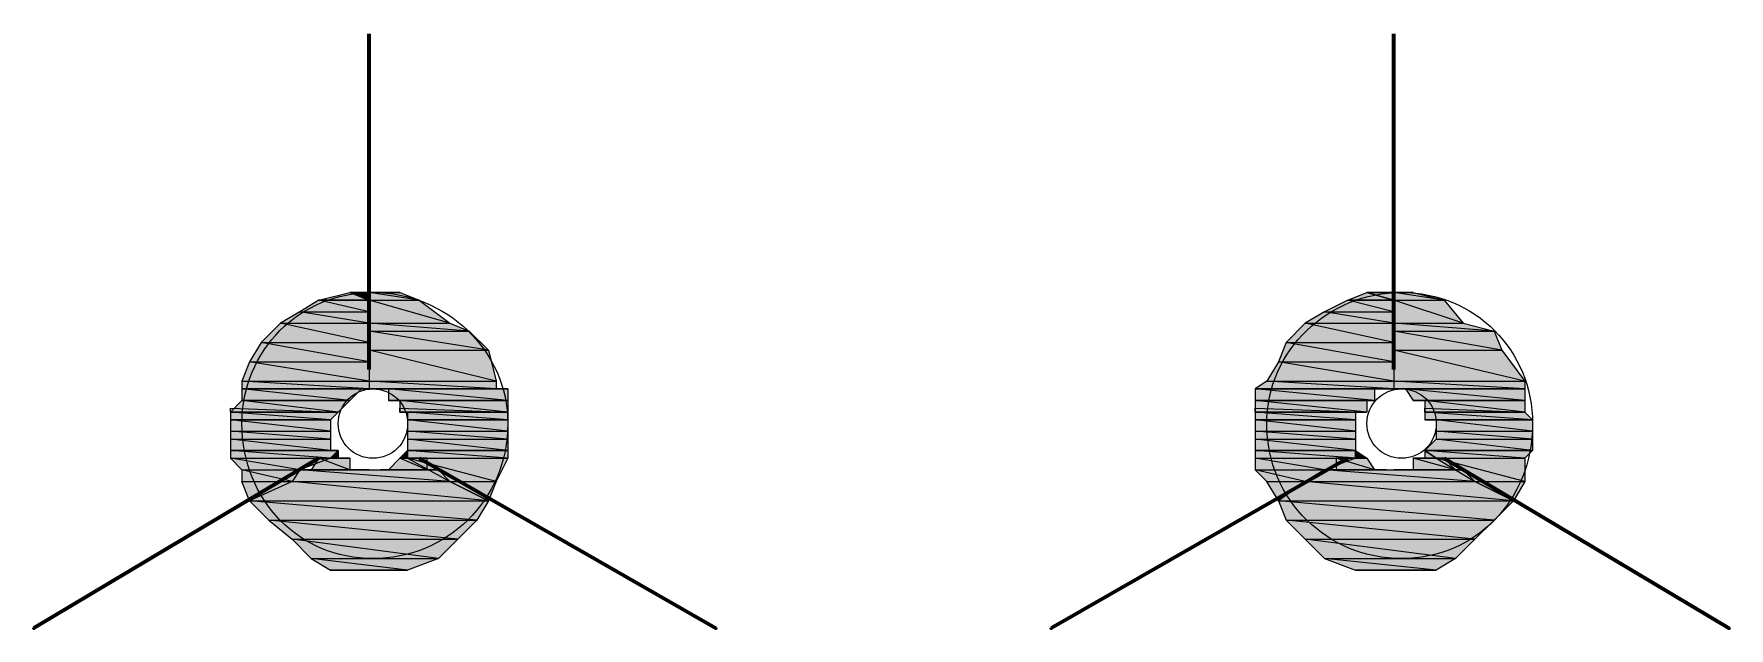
# Model space of a CAD drawing. Header units: millimetres. Extents: x 53 to 176, y -29 to 32.
# Drawn here: x 118.202 to 118.817, y -7.619 to -7.403 of the extents above; entities that cross this region are included whole.
import ezdxf

# ---------------------------------------------------------------- set-up
doc = ezdxf.new("R2010")
doc.units = ezdxf.units.MM
doc.layers.add('15 - Quadro de medição', color=6, linetype='Continuous')

msp = doc.modelspace()

# ---------------------------------------------------------------- hatches: boundary and pattern name
at = {"layer": '15 - Quadro de medição', "true_color": 0x000007}
for points in [[(118.32377, -7.49981), (118.30561, -7.49981), (118.31679, -7.49702)], [(118.69531, -7.49981), (118.67855, -7.49981), (118.68553, -7.49702)], [(118.3126, -7.55708), (118.3098, -7.55708), (118.3126, -7.55429)], [(118.33774, -7.55708), (118.33495, -7.55708), (118.33774, -7.55429)], [(118.68553, -7.55708), (118.68134, -7.55708), (118.68134, -7.55429)], [(118.28047, -7.57244), (118.27768, -7.56546), (118.29584, -7.56546)], [(118.36707, -7.57244), (118.3531, -7.56546), (118.36987, -7.56546)], [(118.65341, -7.57244), (118.64922, -7.56546), (118.66318, -7.56546)], [(118.73861, -7.57244), (118.72464, -7.56546), (118.7428, -7.56546)]]:
    msp.add_hatch(color=7, dxfattribs=at).paths.add_polyline_path(points)
h = msp.add_hatch(color=7, dxfattribs=at)
h.paths.add_polyline_path([(118.31679, -7.49702), (118.32377, -7.49702)])
h.paths.add_polyline_path([(118.31679, -7.49702), (118.32377, -7.49702), (118.32377, -7.49981)])
h = msp.add_hatch(color=7, dxfattribs=at)
h.paths.add_polyline_path([(118.32377, -7.49981), (118.34193, -7.49981), (118.32377, -7.49702)])
h.paths.add_polyline_path([(118.34193, -7.49981), (118.32377, -7.49702), (118.33495, -7.49702)])
h = msp.add_hatch(color=7, dxfattribs=at)
h.paths.add_polyline_path([(118.68553, -7.49702), (118.69531, -7.49702)])
h.paths.add_polyline_path([(118.68553, -7.49702), (118.69531, -7.49702), (118.69531, -7.49981)])
h = msp.add_hatch(color=7, dxfattribs=at)
h.paths.add_polyline_path([(118.69531, -7.49981), (118.71347, -7.49981), (118.69531, -7.49702)])
h.paths.add_polyline_path([(118.71347, -7.49981), (118.69531, -7.49702), (118.70229, -7.49702)])
h.paths.add_polyline_path([(118.69531, -7.49702), (118.70229, -7.49702)])
h = msp.add_hatch(color=7, dxfattribs=at)
h.paths.add_polyline_path([(118.29863, -7.504), (118.32377, -7.504), (118.30561, -7.49981)])
h.paths.add_polyline_path([(118.32377, -7.504), (118.30561, -7.49981), (118.32377, -7.49981)])
h = msp.add_hatch(color=7, dxfattribs=at)
h.paths.add_polyline_path([(118.32377, -7.50819), (118.3531, -7.50819), (118.32377, -7.49981)])
h.paths.add_polyline_path([(118.3531, -7.50819), (118.32377, -7.49981), (118.34193, -7.49981)])
h = msp.add_hatch(color=7, dxfattribs=at)
h.paths.add_polyline_path([(118.67017, -7.504), (118.69531, -7.504), (118.67855, -7.49981)])
h.paths.add_polyline_path([(118.69531, -7.504), (118.67855, -7.49981), (118.69531, -7.49981)])
h = msp.add_hatch(color=7, dxfattribs=at)
h.paths.add_polyline_path([(118.69531, -7.50819), (118.72045, -7.50819), (118.69531, -7.49981)])
h.paths.add_polyline_path([(118.72045, -7.50819), (118.69531, -7.49981), (118.71347, -7.49981)])
h = msp.add_hatch(color=7, dxfattribs=at)
h.paths.add_polyline_path([(118.28466, -7.51518), (118.32377, -7.51518), (118.29165, -7.50819)])
h.paths.add_polyline_path([(118.32377, -7.51518), (118.29165, -7.50819), (118.32377, -7.50819)])
h = msp.add_hatch(color=7, dxfattribs=at)
h.paths.add_polyline_path([(118.29165, -7.50819), (118.32377, -7.50819), (118.29863, -7.504)])
h.paths.add_polyline_path([(118.32377, -7.50819), (118.29863, -7.504), (118.32377, -7.504)])
h = msp.add_hatch(color=7, dxfattribs=at)
h.paths.add_polyline_path([(118.32377, -7.51099), (118.36009, -7.51099), (118.32377, -7.50819)])
h.paths.add_polyline_path([(118.36009, -7.51099), (118.32377, -7.50819), (118.3531, -7.50819)])
h = msp.add_hatch(color=7, dxfattribs=at)
h.paths.add_polyline_path([(118.6562, -7.51518), (118.69531, -7.51518), (118.66318, -7.50819)])
h.paths.add_polyline_path([(118.69531, -7.51518), (118.66318, -7.50819), (118.69531, -7.50819)])
h = msp.add_hatch(color=7, dxfattribs=at)
h.paths.add_polyline_path([(118.66318, -7.50819), (118.69531, -7.50819), (118.67017, -7.504)])
h.paths.add_polyline_path([(118.69531, -7.50819), (118.67017, -7.504), (118.69531, -7.504)])
h = msp.add_hatch(color=7, dxfattribs=at)
h.paths.add_polyline_path([(118.69531, -7.51099), (118.73163, -7.51099), (118.69531, -7.50819)])
h.paths.add_polyline_path([(118.73163, -7.51099), (118.69531, -7.50819), (118.72045, -7.50819)])
h = msp.add_hatch(color=7, dxfattribs=at)
h.paths.add_polyline_path([(118.28047, -7.52216), (118.32377, -7.52216), (118.28466, -7.51518)])
h.paths.add_polyline_path([(118.32377, -7.52216), (118.28466, -7.51518), (118.32377, -7.51518)])
h = msp.add_hatch(color=7, dxfattribs=at)
h.paths.add_polyline_path([(118.32377, -7.51797), (118.36707, -7.51797), (118.32377, -7.51099)])
h.paths.add_polyline_path([(118.36707, -7.51797), (118.32377, -7.51099), (118.36009, -7.51099)])
h = msp.add_hatch(color=7, dxfattribs=at)
h.paths.add_polyline_path([(118.65341, -7.52216), (118.69531, -7.52216), (118.6562, -7.51518)])
h.paths.add_polyline_path([(118.69531, -7.52216), (118.6562, -7.51518), (118.69531, -7.51518)])
h = msp.add_hatch(color=7, dxfattribs=at)
h.paths.add_polyline_path([(118.69531, -7.51797), (118.73442, -7.51797), (118.69531, -7.51099)])
h.paths.add_polyline_path([(118.73442, -7.51797), (118.69531, -7.51099), (118.73163, -7.51099)])
h = msp.add_hatch(color=7, dxfattribs=at)
h.paths.add_polyline_path([(118.27768, -7.52914), (118.32377, -7.52914), (118.28047, -7.52216)])
h.paths.add_polyline_path([(118.32377, -7.52914), (118.28047, -7.52216), (118.32377, -7.52216)])
h = msp.add_hatch(color=7, dxfattribs=at)
h.paths.add_polyline_path([(118.32377, -7.52914), (118.36987, -7.52914), (118.32377, -7.51797)])
h.paths.add_polyline_path([(118.36987, -7.52914), (118.32377, -7.51797), (118.36707, -7.51797)])
h = msp.add_hatch(color=7, dxfattribs=at)
h.paths.add_polyline_path([(118.64922, -7.52914), (118.69531, -7.52914), (118.65341, -7.52216)])
h.paths.add_polyline_path([(118.69531, -7.52914), (118.65341, -7.52216), (118.69531, -7.52216)])
h = msp.add_hatch(color=7, dxfattribs=at)
h.paths.add_polyline_path([(118.69531, -7.52914), (118.7428, -7.52914), (118.69531, -7.51797)])
h.paths.add_polyline_path([(118.7428, -7.52914), (118.69531, -7.51797), (118.73442, -7.51797)])
h = msp.add_hatch(color=7, dxfattribs=at)
h.paths.add_polyline_path([(118.27768, -7.53194), (118.32377, -7.53194), (118.27768, -7.52914)])
h.paths.add_polyline_path([(118.32377, -7.53194), (118.27768, -7.52914), (118.32377, -7.52914)])
h = msp.add_hatch(color=7, dxfattribs=at)
h.paths.add_polyline_path([(118.27768, -7.53613), (118.31679, -7.53613), (118.27768, -7.53194)])
h.paths.add_polyline_path([(118.31679, -7.53613), (118.27768, -7.53194), (118.32098, -7.53194)])
h = msp.add_hatch(color=7, dxfattribs=at)
h.paths.add_polyline_path([(118.32377, -7.53194), (118.36987, -7.53194), (118.32377, -7.52914)])
h.paths.add_polyline_path([(118.36987, -7.53194), (118.32377, -7.52914), (118.36987, -7.52914)])
h = msp.add_hatch(color=7, dxfattribs=at)
h.paths.add_polyline_path([(118.32377, -7.53194), (118.36987, -7.53194)])
h.paths.add_polyline_path([(118.32377, -7.53194), (118.36987, -7.53194), (118.32796, -7.53194)])
h = msp.add_hatch(color=7, dxfattribs=at)
h.paths.add_polyline_path([(118.33076, -7.53613), (118.37406, -7.53613), (118.33076, -7.53194)])
h.paths.add_polyline_path([(118.37406, -7.53613), (118.33076, -7.53194), (118.37406, -7.53194)])
h = msp.add_hatch(color=7, dxfattribs=at)
h.paths.add_polyline_path([(118.64503, -7.53194), (118.69531, -7.53194), (118.64922, -7.52914)])
h.paths.add_polyline_path([(118.69531, -7.53194), (118.64922, -7.52914), (118.69531, -7.52914)])
h = msp.add_hatch(color=7, dxfattribs=at)
h.paths.add_polyline_path([(118.64503, -7.53613), (118.68833, -7.53613), (118.64503, -7.53194)])
h.paths.add_polyline_path([(118.68833, -7.53613), (118.64503, -7.53194), (118.68833, -7.53194)])
h = msp.add_hatch(color=7, dxfattribs=at)
h.paths.add_polyline_path([(118.69531, -7.53194), (118.7428, -7.53194), (118.69531, -7.52914)])
h.paths.add_polyline_path([(118.7428, -7.53194), (118.69531, -7.52914), (118.7428, -7.52914)])
h = msp.add_hatch(color=7, dxfattribs=at)
h.paths.add_polyline_path([(118.69531, -7.53194), (118.7428, -7.53194)])
h.paths.add_polyline_path([(118.69531, -7.53194), (118.7428, -7.53194), (118.6995, -7.53194)])
h = msp.add_hatch(color=7, dxfattribs=at)
h.paths.add_polyline_path([(118.70229, -7.53613), (118.7428, -7.53613), (118.6995, -7.53194)])
h.paths.add_polyline_path([(118.7428, -7.53613), (118.6995, -7.53194), (118.7428, -7.53194)])
h = msp.add_hatch(color=7, dxfattribs=at)
h.paths.add_polyline_path([(118.27349, -7.54032), (118.3126, -7.54032), (118.27768, -7.53613)])
h.paths.add_polyline_path([(118.3126, -7.54032), (118.27768, -7.53613), (118.31679, -7.53613)])
h = msp.add_hatch(color=7, dxfattribs=at)
h.paths.add_polyline_path([(118.3126, -7.54032), (118.27349, -7.54032), (118.27349, -7.53892)])
h.paths.add_polyline_path([(118.27349, -7.54032), (118.27349, -7.53892), (118.3126, -7.54032)])
h.paths.add_polyline_path([(118.27349, -7.54032), (118.3126, -7.54032)])
h.paths.add_polyline_path([(118.3126, -7.54032), (118.27349, -7.54032), (118.27349, -7.53892)])
h = msp.add_hatch(color=7, dxfattribs=at)
h.paths.add_polyline_path([(118.27349, -7.54311), (118.3098, -7.54311), (118.27349, -7.54032)])
h.paths.add_polyline_path([(118.3098, -7.54311), (118.27349, -7.54032), (118.3126, -7.54032)])
h = msp.add_hatch(color=7, dxfattribs=at)
h.paths.add_polyline_path([(118.33076, -7.53613), (118.37406, -7.53613)])
h.paths.add_polyline_path([(118.33076, -7.53613), (118.37406, -7.53613), (118.33495, -7.53613)])
h = msp.add_hatch(color=7, dxfattribs=at)
h.paths.add_polyline_path([(118.33495, -7.54032), (118.37406, -7.54032), (118.33495, -7.53613)])
h.paths.add_polyline_path([(118.37406, -7.54032), (118.33495, -7.53613), (118.37406, -7.53613)])
h = msp.add_hatch(color=7, dxfattribs=at)
h.paths.add_polyline_path([(118.33495, -7.54032), (118.33495, -7.53892), (118.37406, -7.54032)])
h.paths.add_polyline_path([(118.33495, -7.54032), (118.37406, -7.54032), (118.33774, -7.54032)])
h = msp.add_hatch(color=7, dxfattribs=at)
h.paths.add_polyline_path([(118.33774, -7.54311), (118.37406, -7.54311), (118.33774, -7.54032)])
h.paths.add_polyline_path([(118.37406, -7.54311), (118.33774, -7.54032), (118.37406, -7.54032)])
h = msp.add_hatch(color=7, dxfattribs=at)
h.paths.add_polyline_path([(118.64503, -7.54032), (118.68553, -7.54032), (118.64503, -7.53613)])
h.paths.add_polyline_path([(118.68553, -7.54032), (118.64503, -7.53613), (118.68553, -7.53613)])
h = msp.add_hatch(color=7, dxfattribs=at)
h.paths.add_polyline_path([(118.64503, -7.54032), (118.68134, -7.54032)])
h.paths.add_polyline_path([(118.68134, -7.54032), (118.64503, -7.54032), (118.68553, -7.54032)])
h.paths.add_polyline_path([(118.64503, -7.54032), (118.68553, -7.54032)])
h.paths.add_polyline_path([(118.68553, -7.54032), (118.64503, -7.54032), (118.64503, -7.53892)])
h = msp.add_hatch(color=7, dxfattribs=at)
h.paths.add_polyline_path([(118.64503, -7.54311), (118.68134, -7.54311), (118.64503, -7.54032)])
h.paths.add_polyline_path([(118.68134, -7.54311), (118.64503, -7.54032), (118.68134, -7.54032)])
h = msp.add_hatch(color=7, dxfattribs=at)
h.paths.add_polyline_path([(118.70229, -7.53613), (118.7428, -7.53613)])
h.paths.add_polyline_path([(118.70229, -7.53613), (118.7428, -7.53613), (118.70648, -7.53613)])
h = msp.add_hatch(color=7, dxfattribs=at)
h.paths.add_polyline_path([(118.70648, -7.54032), (118.7428, -7.54032), (118.70648, -7.53613)])
h.paths.add_polyline_path([(118.7428, -7.54032), (118.70648, -7.53613), (118.7428, -7.53613)])
h = msp.add_hatch(color=7, dxfattribs=at)
h.paths.add_polyline_path([(118.7428, -7.54032), (118.70648, -7.54032), (118.70648, -7.53892)])
h.paths.add_polyline_path([(118.70648, -7.54032), (118.70648, -7.53892), (118.7428, -7.54032)])
h = msp.add_hatch(color=7, dxfattribs=at)
h.paths.add_polyline_path([(118.70648, -7.54311), (118.74559, -7.54311), (118.70648, -7.54032)])
h.paths.add_polyline_path([(118.74559, -7.54311), (118.70648, -7.54032), (118.7428, -7.54032)])
h = msp.add_hatch(color=7, dxfattribs=at)
h.paths.add_polyline_path([(118.27349, -7.5473), (118.3098, -7.5473), (118.27349, -7.54311)])
h.paths.add_polyline_path([(118.3098, -7.5473), (118.27349, -7.54311), (118.3098, -7.54311)])
h = msp.add_hatch(color=7, dxfattribs=at)
h.paths.add_polyline_path([(118.33774, -7.5473), (118.37406, -7.5473), (118.33774, -7.54311)])
h.paths.add_polyline_path([(118.37406, -7.5473), (118.33774, -7.54311), (118.37406, -7.54311)])
h = msp.add_hatch(color=7, dxfattribs=at)
h.paths.add_polyline_path([(118.64503, -7.5473), (118.68134, -7.5473), (118.64503, -7.54311)])
h.paths.add_polyline_path([(118.68134, -7.5473), (118.64503, -7.54311), (118.68134, -7.54311)])
h = msp.add_hatch(color=7, dxfattribs=at)
h.paths.add_polyline_path([(118.70648, -7.54311), (118.74559, -7.54311)])
h.paths.add_polyline_path([(118.70648, -7.54311), (118.74559, -7.54311), (118.71067, -7.54311)])
h = msp.add_hatch(color=7, dxfattribs=at)
h.paths.add_polyline_path([(118.71067, -7.5473), (118.74559, -7.5473), (118.71067, -7.54311)])
h.paths.add_polyline_path([(118.74559, -7.5473), (118.71067, -7.54311), (118.74559, -7.54311)])
h = msp.add_hatch(color=7, dxfattribs=at)
h.paths.add_polyline_path([(118.27349, -7.5501), (118.3098, -7.5501), (118.27349, -7.5473)])
h.paths.add_polyline_path([(118.3098, -7.5501), (118.27349, -7.5473), (118.3098, -7.5473)])
h = msp.add_hatch(color=7, dxfattribs=at)
h.paths.add_polyline_path([(118.27349, -7.55429), (118.3098, -7.55429), (118.27349, -7.5501)])
h.paths.add_polyline_path([(118.3098, -7.55429), (118.27349, -7.5501), (118.3098, -7.5501)])
h = msp.add_hatch(color=7, dxfattribs=at)
h.paths.add_polyline_path([(118.33774, -7.5501), (118.37406, -7.5501), (118.33774, -7.5473)])
h.paths.add_polyline_path([(118.37406, -7.5501), (118.33774, -7.5473), (118.37406, -7.5473)])
h = msp.add_hatch(color=7, dxfattribs=at)
h.paths.add_polyline_path([(118.33774, -7.55429), (118.37406, -7.55429), (118.33774, -7.5501)])
h.paths.add_polyline_path([(118.37406, -7.55429), (118.33774, -7.5501), (118.37406, -7.5501)])
h = msp.add_hatch(color=7, dxfattribs=at)
h.paths.add_polyline_path([(118.64503, -7.5501), (118.68134, -7.5501), (118.64503, -7.5473)])
h.paths.add_polyline_path([(118.68134, -7.5501), (118.64503, -7.5473), (118.68134, -7.5473)])
h = msp.add_hatch(color=7, dxfattribs=at)
h.paths.add_polyline_path([(118.64503, -7.55429), (118.68134, -7.55429), (118.64503, -7.5501)])
h.paths.add_polyline_path([(118.68134, -7.55429), (118.64503, -7.5501), (118.68134, -7.5501)])
h = msp.add_hatch(color=7, dxfattribs=at)
h.paths.add_polyline_path([(118.70648, -7.55429), (118.74559, -7.55429), (118.71067, -7.5501)])
h.paths.add_polyline_path([(118.74559, -7.55429), (118.71067, -7.5501), (118.74559, -7.5501)])
h = msp.add_hatch(color=7, dxfattribs=at)
h.paths.add_polyline_path([(118.71067, -7.5501), (118.74559, -7.5501), (118.71067, -7.5473)])
h.paths.add_polyline_path([(118.74559, -7.5501), (118.71067, -7.5473), (118.74559, -7.5473)])
h = msp.add_hatch(color=7, dxfattribs=at)
h.paths.add_polyline_path([(118.27349, -7.55708), (118.3098, -7.55708), (118.27349, -7.55429)])
h.paths.add_polyline_path([(118.3098, -7.55708), (118.27349, -7.55429), (118.3126, -7.55429)])
h = msp.add_hatch(color=7, dxfattribs=at)
h.paths.add_polyline_path([(118.27768, -7.56127), (118.29863, -7.56127), (118.27349, -7.55708)])
h.paths.add_polyline_path([(118.29863, -7.56127), (118.27349, -7.55708), (118.3098, -7.55708)])
h = msp.add_hatch(color=7, dxfattribs=at)
h.paths.add_polyline_path([(118.30282, -7.56127), (118.31679, -7.56127), (118.30561, -7.55708)])
h.paths.add_polyline_path([(118.31679, -7.56127), (118.30561, -7.55708), (118.31679, -7.55708)])
h = msp.add_hatch(color=7, dxfattribs=at)
h.paths.add_polyline_path([(118.33076, -7.56127), (118.34472, -7.56127), (118.33495, -7.55708)])
h.paths.add_polyline_path([(118.34472, -7.56127), (118.33495, -7.55708), (118.34472, -7.55708)])
h = msp.add_hatch(color=7, dxfattribs=at)
h.paths.add_polyline_path([(118.33774, -7.55708), (118.37406, -7.55708), (118.33774, -7.55429)])
h.paths.add_polyline_path([(118.37406, -7.55708), (118.33774, -7.55429), (118.37406, -7.55429)])
h = msp.add_hatch(color=7, dxfattribs=at)
h.paths.add_polyline_path([(118.3531, -7.56546), (118.36987, -7.56546), (118.33774, -7.55708)])
h.paths.add_polyline_path([(118.36987, -7.56546), (118.33774, -7.55708), (118.37406, -7.55708)])
h = msp.add_hatch(color=7, dxfattribs=at)
h.paths.add_polyline_path([(118.64503, -7.55708), (118.68134, -7.55708), (118.64503, -7.55429)])
h.paths.add_polyline_path([(118.68134, -7.55708), (118.64503, -7.55429), (118.68134, -7.55429)])
h = msp.add_hatch(color=7, dxfattribs=at)
h.paths.add_polyline_path([(118.64503, -7.56127), (118.67017, -7.56127), (118.64503, -7.55708)])
h.paths.add_polyline_path([(118.67017, -7.56127), (118.64503, -7.55708), (118.68134, -7.55708)])
h = msp.add_hatch(color=7, dxfattribs=at)
h.paths.add_polyline_path([(118.67436, -7.56127), (118.68833, -7.56127), (118.67436, -7.55708)])
h.paths.add_polyline_path([(118.68833, -7.56127), (118.67436, -7.55708), (118.68553, -7.55708)])
h = msp.add_hatch(color=7, dxfattribs=at)
h.paths.add_polyline_path([(118.67855, -7.55708), (118.67715, -7.55708), (118.68553, -7.55708)])
h.paths.add_polyline_path([(118.67855, -7.55708), (118.68553, -7.55708), (118.67436, -7.55708)])
h = msp.add_hatch(color=7, dxfattribs=at)
h.paths.add_polyline_path([(118.68134, -7.55708), (118.68553, -7.55708)])
h.paths.add_polyline_path([(118.68134, -7.55708), (118.68553, -7.55708), (118.67855, -7.55708)])
h = msp.add_hatch(color=7, dxfattribs=at)
h.paths.add_polyline_path([(118.70229, -7.55708), (118.71347, -7.55708), (118.70648, -7.55708)])
h.paths.add_polyline_path([(118.71347, -7.55708), (118.70648, -7.55708), (118.71067, -7.55708)])
h.paths.add_polyline_path([(118.70648, -7.55708), (118.71067, -7.55708), (118.70648, -7.55429)])
h = msp.add_hatch(color=7, dxfattribs=at)
h.paths.add_polyline_path([(118.70229, -7.56127), (118.71766, -7.56127), (118.70229, -7.55708)])
h.paths.add_polyline_path([(118.71766, -7.56127), (118.70229, -7.55708), (118.71347, -7.55708)])
h = msp.add_hatch(color=7, dxfattribs=at)
h.paths.add_polyline_path([(118.71067, -7.55708), (118.7428, -7.55708), (118.70648, -7.55429)])
h.paths.add_polyline_path([(118.7428, -7.55708), (118.70648, -7.55429), (118.74559, -7.55429)])
h = msp.add_hatch(color=7, dxfattribs=at)
h.paths.add_polyline_path([(118.72464, -7.56546), (118.7428, -7.56546), (118.71067, -7.55708)])
h.paths.add_polyline_path([(118.7428, -7.56546), (118.71067, -7.55708), (118.7428, -7.55708)])
h = msp.add_hatch(color=7, dxfattribs=at)
h.paths.add_polyline_path([(118.27768, -7.56546), (118.29584, -7.56546), (118.27768, -7.56127)])
h.paths.add_polyline_path([(118.29584, -7.56546), (118.27768, -7.56127), (118.29863, -7.56127)])
h = msp.add_hatch(color=7, dxfattribs=at)
h.paths.add_polyline_path([(118.29584, -7.56546), (118.3531, -7.56546), (118.29863, -7.56127)])
h.paths.add_polyline_path([(118.3531, -7.56546), (118.29863, -7.56127), (118.34891, -7.56127)])
h = msp.add_hatch(color=7, dxfattribs=at)
h.paths.add_polyline_path([(118.64922, -7.56546), (118.66318, -7.56546), (118.64503, -7.56127)])
h.paths.add_polyline_path([(118.66318, -7.56546), (118.64503, -7.56127), (118.67017, -7.56127)])
h = msp.add_hatch(color=7, dxfattribs=at)
h.paths.add_polyline_path([(118.66318, -7.56546), (118.72464, -7.56546), (118.67017, -7.56127)])
h.paths.add_polyline_path([(118.72464, -7.56546), (118.67017, -7.56127), (118.72045, -7.56127)])
h = msp.add_hatch(color=7, dxfattribs=at)
h.paths.add_polyline_path([(118.70229, -7.56127), (118.71766, -7.56127)])
h.paths.add_polyline_path([(118.70229, -7.56127), (118.71766, -7.56127), (118.6995, -7.56127)])
h = msp.add_hatch(color=7, dxfattribs=at)
h.paths.add_polyline_path([(118.28047, -7.57244), (118.36707, -7.57244), (118.29584, -7.56546)])
h.paths.add_polyline_path([(118.36707, -7.57244), (118.29584, -7.56546), (118.3531, -7.56546)])
h = msp.add_hatch(color=7, dxfattribs=at)
h.paths.add_polyline_path([(118.65341, -7.57244), (118.73861, -7.57244), (118.66318, -7.56546)])
h.paths.add_polyline_path([(118.73861, -7.57244), (118.66318, -7.56546), (118.72464, -7.56546)])
h = msp.add_hatch(color=7, dxfattribs=at)
h.paths.add_polyline_path([(118.28746, -7.57943), (118.36288, -7.57943), (118.28047, -7.57244)])
h.paths.add_polyline_path([(118.36288, -7.57943), (118.28047, -7.57244), (118.36707, -7.57244)])
h = msp.add_hatch(color=7, dxfattribs=at)
h.paths.add_polyline_path([(118.6562, -7.57943), (118.73163, -7.57943), (118.65341, -7.57244)])
h.paths.add_polyline_path([(118.73163, -7.57943), (118.65341, -7.57244), (118.73861, -7.57244)])
h = msp.add_hatch(color=7, dxfattribs=at)
h.paths.add_polyline_path([(118.29584, -7.58641), (118.3559, -7.58641), (118.28746, -7.57943)])
h.paths.add_polyline_path([(118.3559, -7.58641), (118.28746, -7.57943), (118.36288, -7.57943)])
h = msp.add_hatch(color=7, dxfattribs=at)
h.paths.add_polyline_path([(118.66318, -7.58641), (118.72464, -7.58641), (118.6562, -7.57943)])
h.paths.add_polyline_path([(118.72464, -7.58641), (118.6562, -7.57943), (118.73163, -7.57943)])
h = msp.add_hatch(color=7, dxfattribs=at)
h.paths.add_polyline_path([(118.30282, -7.5934), (118.34891, -7.5934), (118.29584, -7.58641)])
h.paths.add_polyline_path([(118.34891, -7.5934), (118.29584, -7.58641), (118.3559, -7.58641)])
h = msp.add_hatch(color=7, dxfattribs=at)
h.paths.add_polyline_path([(118.67017, -7.5934), (118.71766, -7.5934), (118.66318, -7.58641)])
h.paths.add_polyline_path([(118.71766, -7.5934), (118.66318, -7.58641), (118.72464, -7.58641)])
h = msp.add_hatch(color=7, dxfattribs=at)
h.paths.add_polyline_path([(118.3098, -7.59759), (118.33774, -7.59759), (118.30282, -7.5934)])
h.paths.add_polyline_path([(118.33774, -7.59759), (118.30282, -7.5934), (118.34891, -7.5934)])
h = msp.add_hatch(color=7, dxfattribs=at)
h.paths.add_polyline_path([(118.68134, -7.59759), (118.71067, -7.59759), (118.67017, -7.5934)])
h.paths.add_polyline_path([(118.71067, -7.59759), (118.67017, -7.5934), (118.71766, -7.5934)])

# ---------------------------------------------------------------- linework, layer by layer
at = {"layer": '15 - Quadro de medição', "color": 7, "linetype": 'Continuous', "lineweight": 70, "true_color": 0x000007}
for points in [[(118.32377, -7.52495), (118.32377, -7.40344), (118.32377, -7.40344)], [(118.69531, -7.52495), (118.69531, -7.40344), (118.69531, -7.40344)], [(118.30561, -7.55708), (118.20225, -7.61854), (118.20225, -7.61854)], [(118.34193, -7.55708), (118.44948, -7.61854), (118.44948, -7.61854)], [(118.67855, -7.55708), (118.571, -7.61854), (118.571, -7.61854)], [(118.71347, -7.55708), (118.81683, -7.61854), (118.81683, -7.61854)]]:
    msp.add_lwpolyline(points, dxfattribs=at)
at = {"layer": '15 - Quadro de medição', "color": 7, "linetype": 'Continuous', "lineweight": -2, "true_color": 0x000007}
for points in [[(118.32377, -7.49981), (118.30561, -7.49981), (118.31679, -7.49702)], [(118.31679, -7.49702), (118.31679, -7.49702), (118.32377, -7.49702)], [(118.31679, -7.49702), (118.32377, -7.49702), (118.32377, -7.49981)], [(118.32377, -7.49981), (118.34193, -7.49981), (118.32377, -7.49702)], [(118.34193, -7.49981), (118.32377, -7.49702), (118.33495, -7.49702)], [(118.33076, -7.49702), (118.32377, -7.49702), (118.32377, -7.49702)], [(118.32377, -7.49702), (118.33495, -7.49702)], [(118.33495, -7.49702), (118.32377, -7.49702), (118.33076, -7.49702)], [(118.69531, -7.49981), (118.67855, -7.49981), (118.68553, -7.49702)], [(118.68553, -7.49702), (118.68553, -7.49702), (118.69531, -7.49702)], [(118.68553, -7.49702), (118.69531, -7.49702), (118.69531, -7.49981)], [(118.69531, -7.49981), (118.71347, -7.49981), (118.69531, -7.49702)], [(118.71347, -7.49981), (118.69531, -7.49702), (118.70229, -7.49702)], [(118.69531, -7.49702), (118.70229, -7.49702)], [(118.70229, -7.49702), (118.69531, -7.49702), (118.69531, -7.49702)], [(118.69531, -7.49702), (118.69531, -7.49702), (118.70229, -7.49702)], [(118.29863, -7.504), (118.32377, -7.504), (118.30561, -7.49981)], [(118.32377, -7.504), (118.30561, -7.49981), (118.32377, -7.49981)], [(118.32377, -7.50819), (118.3531, -7.50819), (118.32377, -7.49981)], [(118.3531, -7.50819), (118.32377, -7.49981), (118.34193, -7.49981)], [(118.67017, -7.504), (118.69531, -7.504), (118.67855, -7.49981)], [(118.69531, -7.504), (118.67855, -7.49981), (118.69531, -7.49981)], [(118.69531, -7.50819), (118.72045, -7.50819), (118.69531, -7.49981)], [(118.72045, -7.50819), (118.69531, -7.49981), (118.71347, -7.49981)], [(118.28466, -7.51518), (118.32377, -7.51518), (118.29165, -7.50819)], [(118.29165, -7.50819), (118.32377, -7.50819), (118.29863, -7.504)], [(118.32377, -7.51518), (118.29165, -7.50819), (118.32377, -7.50819)], [(118.32377, -7.50819), (118.29863, -7.504), (118.32377, -7.504)], [(118.32377, -7.51099), (118.36009, -7.51099), (118.32377, -7.50819)], [(118.36009, -7.51099), (118.32377, -7.50819), (118.3531, -7.50819)], [(118.6562, -7.51518), (118.69531, -7.51518), (118.66318, -7.50819)], [(118.66318, -7.50819), (118.69531, -7.50819), (118.67017, -7.504)], [(118.69531, -7.51518), (118.66318, -7.50819), (118.69531, -7.50819)], [(118.69531, -7.50819), (118.67017, -7.504), (118.69531, -7.504)], [(118.69531, -7.51099), (118.73163, -7.51099), (118.69531, -7.50819)], [(118.73163, -7.51099), (118.69531, -7.50819), (118.72045, -7.50819)], [(118.28047, -7.52216), (118.32377, -7.52216), (118.28466, -7.51518)], [(118.32377, -7.52216), (118.28466, -7.51518), (118.32377, -7.51518)], [(118.32377, -7.51797), (118.36707, -7.51797), (118.32377, -7.51099)], [(118.36707, -7.51797), (118.32377, -7.51099), (118.36009, -7.51099)], [(118.65341, -7.52216), (118.69531, -7.52216), (118.6562, -7.51518)], [(118.69531, -7.52216), (118.6562, -7.51518), (118.69531, -7.51518)], [(118.69531, -7.51797), (118.73442, -7.51797), (118.69531, -7.51099)], [(118.73442, -7.51797), (118.69531, -7.51099), (118.73163, -7.51099)], [(118.27768, -7.52914), (118.32377, -7.52914), (118.28047, -7.52216)], [(118.32377, -7.52914), (118.28047, -7.52216), (118.32377, -7.52216)], [(118.32377, -7.52914), (118.36987, -7.52914), (118.32377, -7.51797)], [(118.36987, -7.52914), (118.32377, -7.51797), (118.36707, -7.51797)], [(118.64922, -7.52914), (118.69531, -7.52914), (118.65341, -7.52216)], [(118.69531, -7.52914), (118.65341, -7.52216), (118.69531, -7.52216)], [(118.69531, -7.52914), (118.7428, -7.52914), (118.69531, -7.51797)], [(118.7428, -7.52914), (118.69531, -7.51797), (118.73442, -7.51797)], [(118.27768, -7.53194), (118.32377, -7.53194), (118.27768, -7.52914)], [(118.32377, -7.53194), (118.27768, -7.52914), (118.32377, -7.52914)], [(118.27768, -7.53613), (118.31679, -7.53613), (118.27768, -7.53194)], [(118.31679, -7.53613), (118.27768, -7.53194), (118.32098, -7.53194)], [(118.32098, -7.53194), (118.27768, -7.53194), (118.27768, -7.53194)], [(118.27768, -7.53194), (118.27768, -7.53194), (118.32098, -7.53194)], [(118.27768, -7.53194), (118.32098, -7.53194)], [(118.32098, -7.53194), (118.27768, -7.53194), (118.32377, -7.53194)], [(118.32377, -7.53194), (118.36987, -7.53194), (118.32377, -7.52914)], [(118.36987, -7.53194), (118.32377, -7.52914), (118.36987, -7.52914)], [(118.32377, -7.53194), (118.32377, -7.53194), (118.36987, -7.53194)], [(118.32377, -7.53194), (118.36987, -7.53194), (118.32796, -7.53194)], [(118.33076, -7.53194), (118.37406, -7.53194), (118.32796, -7.53194)], [(118.37406, -7.53194), (118.32796, -7.53194), (118.36987, -7.53194)], [(118.33076, -7.53613), (118.37406, -7.53613), (118.33076, -7.53194)], [(118.37406, -7.53613), (118.33076, -7.53194), (118.37406, -7.53194)], [(118.64503, -7.53194), (118.69531, -7.53194), (118.64922, -7.52914)], [(118.64503, -7.53613), (118.68833, -7.53613), (118.64503, -7.53194)], [(118.68833, -7.53613), (118.64503, -7.53194), (118.68833, -7.53194)], [(118.64503, -7.53194), (118.68833, -7.53194)], [(118.68833, -7.53194), (118.64503, -7.53194), (118.69252, -7.53194)], [(118.64503, -7.53194), (118.69252, -7.53194)], [(118.69252, -7.53194), (118.64503, -7.53194), (118.69531, -7.53194)], [(118.69531, -7.53194), (118.64922, -7.52914), (118.69531, -7.52914)], [(118.69531, -7.53194), (118.7428, -7.53194), (118.69531, -7.52914)], [(118.7428, -7.53194), (118.69531, -7.52914), (118.7428, -7.52914)], [(118.69531, -7.53194), (118.69531, -7.53194), (118.7428, -7.53194)], [(118.69531, -7.53194), (118.7428, -7.53194), (118.6995, -7.53194)], [(118.7428, -7.53194), (118.69531, -7.53194), (118.69531, -7.53194)], [(118.69531, -7.53194), (118.69531, -7.53194), (118.7428, -7.53194)], [(118.70229, -7.53613), (118.7428, -7.53613), (118.6995, -7.53194)], [(118.7428, -7.53613), (118.6995, -7.53194), (118.7428, -7.53194)], [(118.27349, -7.54032), (118.3126, -7.54032), (118.27768, -7.53613)], [(118.3126, -7.54032), (118.27349, -7.54032), (118.27349, -7.53892)], [(118.27349, -7.54032), (118.27349, -7.53892), (118.3126, -7.54032)], [(118.3126, -7.54032), (118.27349, -7.54032), (118.27349, -7.53892)], [(118.27349, -7.54311), (118.3098, -7.54311), (118.27349, -7.54032)], [(118.3098, -7.54311), (118.27349, -7.54032), (118.3126, -7.54032)], [(118.27349, -7.54032), (118.3126, -7.54032)], [(118.3126, -7.54032), (118.27768, -7.53613), (118.31679, -7.53613)], [(118.31679, -7.53613), (118.27768, -7.53613), (118.27768, -7.53613)], [(118.27768, -7.53613), (118.27768, -7.53613), (118.31679, -7.53613)], [(118.33076, -7.53613), (118.33076, -7.53613), (118.37406, -7.53613)], [(118.33076, -7.53613), (118.37406, -7.53613), (118.33495, -7.53613)], [(118.33495, -7.54032), (118.37406, -7.54032), (118.33495, -7.53613)], [(118.37406, -7.54032), (118.33495, -7.53613), (118.37406, -7.53613)], [(118.37406, -7.53613), (118.33495, -7.53613), (118.33495, -7.53613)], [(118.33495, -7.53613), (118.33495, -7.53613), (118.37406, -7.53613)], [(118.33495, -7.54032), (118.33495, -7.53892), (118.37406, -7.54032)], [(118.33495, -7.54032), (118.37406, -7.54032), (118.33774, -7.54032)], [(118.33774, -7.54311), (118.37406, -7.54311), (118.33774, -7.54032)], [(118.37406, -7.54311), (118.33774, -7.54032), (118.37406, -7.54032)], [(118.64503, -7.54032), (118.68553, -7.54032), (118.64503, -7.53613)], [(118.68553, -7.54032), (118.64503, -7.53613), (118.68553, -7.53613)], [(118.64503, -7.53613), (118.68553, -7.53613)], [(118.68553, -7.53613), (118.64503, -7.53613), (118.68833, -7.53613)], [(118.68553, -7.54032), (118.64503, -7.54032), (118.64503, -7.53892)], [(118.64503, -7.54311), (118.68134, -7.54311), (118.64503, -7.54032)], [(118.68134, -7.54311), (118.64503, -7.54032), (118.68134, -7.54032)], [(118.64503, -7.54032), (118.68134, -7.54032)], [(118.68134, -7.54032), (118.64503, -7.54032), (118.68553, -7.54032)], [(118.64503, -7.54032), (118.68553, -7.54032)], [(118.70229, -7.53613), (118.70229, -7.53613), (118.7428, -7.53613)], [(118.70229, -7.53613), (118.7428, -7.53613), (118.70648, -7.53613)], [(118.7428, -7.53613), (118.70229, -7.53613), (118.70229, -7.53613)], [(118.70229, -7.53613), (118.70229, -7.53613), (118.7428, -7.53613)], [(118.70648, -7.54032), (118.7428, -7.54032), (118.70648, -7.53613)], [(118.7428, -7.54032), (118.70648, -7.53613), (118.7428, -7.53613)], [(118.7428, -7.54032), (118.70648, -7.54032), (118.70648, -7.53892)], [(118.70648, -7.54032), (118.70648, -7.53892), (118.7428, -7.54032)], [(118.70648, -7.54311), (118.74559, -7.54311), (118.70648, -7.54032)], [(118.74559, -7.54311), (118.70648, -7.54032), (118.7428, -7.54032)], [(118.27349, -7.5473), (118.3098, -7.5473), (118.27349, -7.54311)], [(118.3098, -7.5473), (118.27349, -7.54311), (118.3098, -7.54311)], [(118.3098, -7.54311), (118.27349, -7.54311), (118.27349, -7.54311)], [(118.27349, -7.54311), (118.27349, -7.54311), (118.3098, -7.54311)], [(118.33774, -7.5473), (118.37406, -7.5473), (118.33774, -7.54311)], [(118.37406, -7.5473), (118.33774, -7.54311), (118.37406, -7.54311)], [(118.37406, -7.54311), (118.33774, -7.54311), (118.33774, -7.54311)], [(118.33774, -7.54311), (118.33774, -7.54311), (118.37406, -7.54311)], [(118.64503, -7.5473), (118.68134, -7.5473), (118.64503, -7.54311)], [(118.68134, -7.5473), (118.64503, -7.54311), (118.68134, -7.54311)], [(118.68134, -7.54311), (118.64503, -7.54311), (118.64503, -7.54311)], [(118.64503, -7.54311), (118.64503, -7.54311), (118.68134, -7.54311)], [(118.70648, -7.54311), (118.70648, -7.54311), (118.74559, -7.54311)], [(118.70648, -7.54311), (118.74559, -7.54311), (118.71067, -7.54311)], [(118.71067, -7.5473), (118.74559, -7.5473), (118.71067, -7.54311)], [(118.74559, -7.5473), (118.71067, -7.54311), (118.74559, -7.54311)], [(118.27349, -7.5501), (118.3098, -7.5501), (118.27349, -7.5473)], [(118.3098, -7.5501), (118.27349, -7.5473), (118.3098, -7.5473)], [(118.27349, -7.55429), (118.3098, -7.55429), (118.27349, -7.5501)], [(118.3098, -7.55429), (118.27349, -7.5501), (118.3098, -7.5501)], [(118.33774, -7.5501), (118.37406, -7.5501), (118.33774, -7.5473)], [(118.37406, -7.5501), (118.33774, -7.5473), (118.37406, -7.5473)], [(118.33774, -7.55429), (118.37406, -7.55429), (118.33774, -7.5501)], [(118.37406, -7.55429), (118.33774, -7.5501), (118.37406, -7.5501)], [(118.64503, -7.5501), (118.68134, -7.5501), (118.64503, -7.5473)], [(118.68134, -7.5501), (118.64503, -7.5473), (118.68134, -7.5473)], [(118.64503, -7.55429), (118.68134, -7.55429), (118.64503, -7.5501)], [(118.68134, -7.55429), (118.64503, -7.5501), (118.68134, -7.5501)], [(118.70648, -7.55429), (118.74559, -7.55429), (118.71067, -7.5501)], [(118.71067, -7.5501), (118.74559, -7.5501), (118.71067, -7.5473)], [(118.74559, -7.5501), (118.71067, -7.5473), (118.74559, -7.5473)], [(118.74559, -7.55429), (118.71067, -7.5501), (118.74559, -7.5501)], [(118.27349, -7.55708), (118.3098, -7.55708), (118.27349, -7.55429)], [(118.3098, -7.55708), (118.27349, -7.55429), (118.3126, -7.55429)], [(118.27349, -7.55429), (118.3126, -7.55429)], [(118.3126, -7.55429), (118.27349, -7.55429), (118.3098, -7.55429)], [(118.27768, -7.56127), (118.29863, -7.56127), (118.27349, -7.55708)], [(118.29863, -7.56127), (118.27349, -7.55708), (118.3098, -7.55708)], [(118.30282, -7.56127), (118.31679, -7.56127), (118.30561, -7.55708)], [(118.31679, -7.56127), (118.30561, -7.55708), (118.31679, -7.55708)], [(118.30561, -7.55708), (118.31679, -7.55708), (118.3098, -7.55708)], [(118.3126, -7.55708), (118.3098, -7.55708), (118.3126, -7.55429)], [(118.31679, -7.55708), (118.3098, -7.55708), (118.3126, -7.55708)], [(118.3126, -7.55708), (118.3098, -7.55708), (118.3098, -7.55708)], [(118.3098, -7.55708), (118.3098, -7.55708), (118.3126, -7.55708)], [(118.33076, -7.56127), (118.34472, -7.56127), (118.33495, -7.55708)], [(118.33774, -7.55708), (118.33495, -7.55708), (118.33774, -7.55429)], [(118.34472, -7.56127), (118.33495, -7.55708), (118.34472, -7.55708)], [(118.33495, -7.55708), (118.34472, -7.55708)], [(118.34472, -7.55708), (118.33495, -7.55708), (118.34193, -7.55708)], [(118.33495, -7.55708), (118.34193, -7.55708)], [(118.34193, -7.55708), (118.33495, -7.55708), (118.33774, -7.55708)], [(118.33774, -7.55708), (118.37406, -7.55708), (118.33774, -7.55429)], [(118.37406, -7.55708), (118.33774, -7.55429), (118.37406, -7.55429)], [(118.37406, -7.55429), (118.33774, -7.55429), (118.33774, -7.55429)], [(118.33774, -7.55429), (118.33774, -7.55429), (118.37406, -7.55429)], [(118.3531, -7.56546), (118.36987, -7.56546), (118.33774, -7.55708)], [(118.36987, -7.56546), (118.33774, -7.55708), (118.37406, -7.55708)], [(118.64503, -7.55708), (118.68134, -7.55708), (118.64503, -7.55429)], [(118.68134, -7.55708), (118.64503, -7.55429), (118.68134, -7.55429)], [(118.68134, -7.55429), (118.64503, -7.55429), (118.64503, -7.55429)], [(118.64503, -7.55429), (118.64503, -7.55429), (118.68134, -7.55429)], [(118.64503, -7.56127), (118.67017, -7.56127), (118.64503, -7.55708)], [(118.67017, -7.56127), (118.64503, -7.55708), (118.68134, -7.55708)], [(118.67436, -7.56127), (118.68833, -7.56127), (118.67436, -7.55708)], [(118.68833, -7.56127), (118.67436, -7.55708), (118.68553, -7.55708)], [(118.67855, -7.55708), (118.68553, -7.55708), (118.67436, -7.55708)], [(118.67855, -7.55708), (118.67715, -7.55708), (118.68553, -7.55708)], [(118.68134, -7.55708), (118.68553, -7.55708), (118.67855, -7.55708)], [(118.68553, -7.55708), (118.68134, -7.55708), (118.68134, -7.55429)], [(118.68134, -7.55708), (118.68134, -7.55708), (118.68553, -7.55708)], [(118.70229, -7.56127), (118.71766, -7.56127), (118.70229, -7.55708)], [(118.71766, -7.56127), (118.70229, -7.55708), (118.71347, -7.55708)], [(118.70229, -7.55708), (118.71347, -7.55708), (118.70648, -7.55708)], [(118.70648, -7.55708), (118.71067, -7.55708), (118.70648, -7.55429)], [(118.71067, -7.55708), (118.7428, -7.55708), (118.70648, -7.55429)], [(118.7428, -7.55708), (118.70648, -7.55429), (118.74559, -7.55429)], [(118.74559, -7.55429), (118.70648, -7.55429), (118.70648, -7.55429)], [(118.70648, -7.55429), (118.70648, -7.55429), (118.74559, -7.55429)], [(118.71347, -7.55708), (118.70648, -7.55708), (118.71067, -7.55708)], [(118.71067, -7.55708), (118.70648, -7.55708), (118.70648, -7.55708)], [(118.70648, -7.55708), (118.70648, -7.55708), (118.71067, -7.55708)], [(118.72464, -7.56546), (118.7428, -7.56546), (118.71067, -7.55708)], [(118.7428, -7.56546), (118.71067, -7.55708), (118.7428, -7.55708)], [(118.27768, -7.56546), (118.29584, -7.56546), (118.27768, -7.56127)], [(118.29584, -7.56546), (118.27768, -7.56127), (118.29863, -7.56127)], [(118.29584, -7.56546), (118.3531, -7.56546), (118.29863, -7.56127)], [(118.3531, -7.56546), (118.29863, -7.56127), (118.34891, -7.56127)], [(118.29863, -7.56127), (118.32377, -7.56127), (118.30282, -7.56127)], [(118.32377, -7.56127), (118.30282, -7.56127), (118.32098, -7.56127)], [(118.30282, -7.56127), (118.32098, -7.56127)], [(118.32098, -7.56127), (118.30282, -7.56127), (118.31679, -7.56127)], [(118.34891, -7.56127), (118.32796, -7.56127), (118.32796, -7.56127)], [(118.32796, -7.56127), (118.32796, -7.56127), (118.34891, -7.56127)], [(118.32796, -7.56127), (118.34891, -7.56127), (118.33076, -7.56127)], [(118.34891, -7.56127), (118.33076, -7.56127), (118.34472, -7.56127)], [(118.64922, -7.56546), (118.66318, -7.56546), (118.64503, -7.56127)], [(118.66318, -7.56546), (118.64503, -7.56127), (118.67017, -7.56127)], [(118.66318, -7.56546), (118.72464, -7.56546), (118.67017, -7.56127)], [(118.72464, -7.56546), (118.67017, -7.56127), (118.72045, -7.56127)], [(118.69252, -7.56127), (118.67017, -7.56127), (118.67017, -7.56127)], [(118.67017, -7.56127), (118.67017, -7.56127), (118.69252, -7.56127)], [(118.67017, -7.56127), (118.69252, -7.56127), (118.67436, -7.56127)], [(118.69252, -7.56127), (118.67436, -7.56127), (118.68833, -7.56127)], [(118.69531, -7.56127), (118.72045, -7.56127), (118.6995, -7.56127)], [(118.72045, -7.56127), (118.6995, -7.56127), (118.71766, -7.56127)], [(118.70229, -7.56127), (118.71766, -7.56127), (118.6995, -7.56127)], [(118.70229, -7.56127), (118.70229, -7.56127), (118.71766, -7.56127)], [(118.28047, -7.57244), (118.27768, -7.56546), (118.29584, -7.56546)], [(118.28047, -7.57244), (118.36707, -7.57244), (118.29584, -7.56546)], [(118.36707, -7.57244), (118.29584, -7.56546), (118.3531, -7.56546)], [(118.36707, -7.57244), (118.3531, -7.56546), (118.36987, -7.56546)], [(118.65341, -7.57244), (118.64922, -7.56546), (118.66318, -7.56546)], [(118.65341, -7.57244), (118.73861, -7.57244), (118.66318, -7.56546)], [(118.73861, -7.57244), (118.66318, -7.56546), (118.72464, -7.56546)], [(118.73861, -7.57244), (118.72464, -7.56546), (118.7428, -7.56546)], [(118.28746, -7.57943), (118.36288, -7.57943), (118.28047, -7.57244)], [(118.36288, -7.57943), (118.28047, -7.57244), (118.36707, -7.57244)], [(118.6562, -7.57943), (118.73163, -7.57943), (118.65341, -7.57244)], [(118.73163, -7.57943), (118.65341, -7.57244), (118.73861, -7.57244)], [(118.29584, -7.58641), (118.3559, -7.58641), (118.28746, -7.57943)], [(118.3559, -7.58641), (118.28746, -7.57943), (118.36288, -7.57943)], [(118.66318, -7.58641), (118.72464, -7.58641), (118.6562, -7.57943)], [(118.72464, -7.58641), (118.6562, -7.57943), (118.73163, -7.57943)], [(118.30282, -7.5934), (118.34891, -7.5934), (118.29584, -7.58641)], [(118.34891, -7.5934), (118.29584, -7.58641), (118.3559, -7.58641)], [(118.67017, -7.5934), (118.71766, -7.5934), (118.66318, -7.58641)], [(118.71766, -7.5934), (118.66318, -7.58641), (118.72464, -7.58641)], [(118.3098, -7.59759), (118.33774, -7.59759), (118.30282, -7.5934)], [(118.33774, -7.59759), (118.30282, -7.5934), (118.34891, -7.5934)], [(118.68134, -7.59759), (118.71067, -7.59759), (118.67017, -7.5934)], [(118.71067, -7.59759), (118.67017, -7.5934), (118.71766, -7.5934)], [(118.32098, -7.59759), (118.32796, -7.59759), (118.3098, -7.59759)], [(118.32796, -7.59759), (118.3098, -7.59759), (118.33774, -7.59759)], [(118.68833, -7.59759), (118.6995, -7.59759), (118.68134, -7.59759)], [(118.6995, -7.59759), (118.68134, -7.59759), (118.71067, -7.59759)]]:
    msp.add_lwpolyline(points, close=True, dxfattribs=at)
at = {"layer": '15 - Quadro de medição', "color": 7, "linetype": 'Continuous', "lineweight": 20, "true_color": 0x000007}
for points in [[(118.27768, -7.54451), (118.27768, -7.57244), (118.29863, -7.5934), (118.32517, -7.5934), (118.32517, -7.5934), (118.35171, -7.5934), (118.37406, -7.57244), (118.37406, -7.54451), (118.37406, -7.54451), (118.37406, -7.51797), (118.35171, -7.49702), (118.32517, -7.49702), (118.32517, -7.49702), (118.29863, -7.49702), (118.27768, -7.51797), (118.27768, -7.54451)], [(118.64922, -7.54451), (118.64922, -7.57244), (118.67156, -7.5934), (118.6981, -7.5934), (118.6981, -7.5934), (118.72464, -7.5934), (118.74559, -7.57244), (118.74559, -7.54451), (118.74559, -7.54451), (118.74559, -7.51797), (118.72464, -7.49702), (118.6981, -7.49702), (118.6981, -7.49702), (118.67156, -7.49702), (118.64922, -7.51797), (118.64922, -7.54451)], [(118.3126, -7.54451), (118.3126, -7.55149), (118.31819, -7.55708), (118.32517, -7.55708), (118.32517, -7.55708), (118.33215, -7.55708), (118.33774, -7.55149), (118.33774, -7.54451), (118.33774, -7.54451), (118.33774, -7.53752), (118.33215, -7.53194), (118.32517, -7.53194), (118.32517, -7.53194), (118.31819, -7.53194), (118.3126, -7.53752), (118.3126, -7.54451)], [(118.68553, -7.54451), (118.68553, -7.55149), (118.69112, -7.55708), (118.6981, -7.55708), (118.6981, -7.55708), (118.70509, -7.55708), (118.71067, -7.55149), (118.71067, -7.54451), (118.71067, -7.54451), (118.71067, -7.53752), (118.70509, -7.53194), (118.6981, -7.53194), (118.6981, -7.53194), (118.69112, -7.53194), (118.68553, -7.53752), (118.68553, -7.54451)]]:
    msp.add_open_spline(points, degree=3, knots=[0, 0, 0, 0, 0.0625, 0.0625, 0.0625, 0.062501, 0.125, 0.125, 0.125, 0.125001, 0.1875, 0.1875, 0.1875, 0.187501, 1, 1, 1, 1], dxfattribs=at)

doc.saveas('drawing.dxf')
